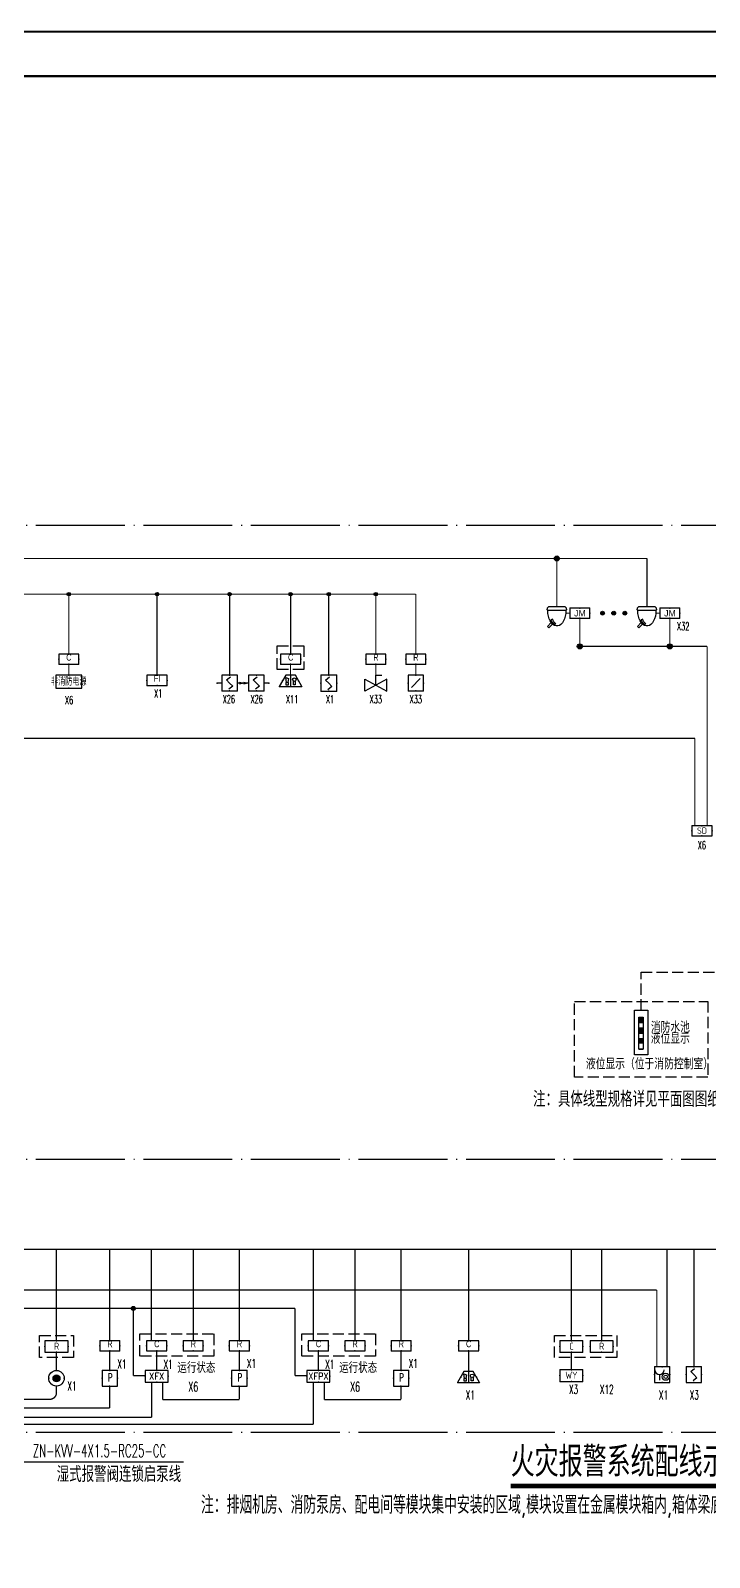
# Model space of a CAD drawing. Extents: x -1396510 to 1250330, y -1892470 to 1623980.
# Drawn here: x -515184 to -499904, y -1387120 to -1352785 of the extents above; entities that cross this region are included whole.
import ezdxf
from ezdxf.enums import TextEntityAlignment as Align

# ---------------------------------------------------------------- set-up
doc = ezdxf.new("R2010")
doc.units = 0
doc.header["$LTSCALE"] = 1000
doc.header["$MEASUREMENT"] = 0
for name, pattern in [('99', [0]), ('DASH', [0.35, 0.25, -0.1]), ('DOTE', [2.42, 2, -0.2, 0.02, -0.2])]:
    doc.linetypes.add(name, pattern=pattern)
doc.layers.get('Defpoints').update_dxf_attribs({"color": 210})
for name, color, linetype in [('-DS 电气', 130, 'Continuous'), ('0-cxFrame', 155, 'Continuous'), ('DIM-照明', 3, 'Continuous'), ('EQUIP-消防', 3, 'Continuous'), ('SP-KDLA消防', 2, 'Continuous'), ('TEL_SYMB', 3, 'Continuous'), ('TEL_TEXT', 7, 'Continuous'), ('WIRE-手动控制线', 4, 'TG_N'), ('WIRE-消防', 5, 'DASH'), ('WIRE-照明', 1, 'Continuous'), ('电气系统图', 7, 'Continuous')]:
    doc.layers.add(name, color=color, linetype=linetype)
doc.layers.add('0-cxText', color=131, linetype='Continuous', lineweight=25)
doc.styles.add('_HZTXT', font='bzxw.shx', dxfattribs={"width": 0.8, "bigfont": 'bzhz.shx'})
doc.styles.add('_TEL_ATTDEF', font='GBENOR', dxfattribs={"width": 0.8, "height": 3, "bigfont": 'GBCBIG'})
doc.styles.add('_TEL_DIM', font='SIMPLEX', dxfattribs={"width": 0.8, "height": 3.5, "bigfont": 'HZTXT'})
doc.styles.add('cx_tuming', font='simhei.ttf')
doc.styles.add('cx_tuqian1', font='')
doc.styles.add('GPS', font='gbenor.shx', dxfattribs={"width": 0.8, "bigfont": 'gbcbig.shx'})
doc.styles.add('HZTXT5', font='aa.shx', dxfattribs={"width": 0.7, "bigfont": 'hztxt.shx'})
doc.styles.get("Standard").update_dxf_attribs({"font": 'gbenor.shx', "bigfont": 'gbcbig.shx'})
doc.styles.add('TG_LINETYPE', font='SIMPLEX', dxfattribs={"width": 0.8, "height": 3, "bigfont": 'HZTXT'})
doc.styles.add('宋体', font='')
doc.styles.add('黑体', font='simhei.ttf', dxfattribs={"height": 12})
doc.styles.get('cx_tuqian1').set_extended_font_data('SimSun')
doc.styles.get('宋体').set_extended_font_data('SimSun')
doc.linetypes.add('TG_H', pattern='A,1,-0.3,["H",TG_LINETYPE,S=0.1,R=0,X=-0.25,Y=-0.15],0', length=1.3)
doc.linetypes.add('TG_N', pattern='A,1,-0.3,["N",TG_LINETYPE,S=0.1,R=0,X=-0.25,Y=-0.15],0', length=1.3)
doc.linetypes.add('TG_TV', pattern='A,1,-0.6,["TV",TG_LINETYPE,S=0.1,R=0,X=-0.6,Y=-0.15],0', length=1.6)
doc.linetypes.add('TG_XP', pattern='A,1,-0.3,["XP",TG_LINETYPE,S=0.1,R=0,X=-0.6,Y=-0.15],0', length=1.3)

# ---------------------------------------------------------------- blocks, each defined once
blk = doc.blocks.new('$equip_U$00000015')
at = {"ltscale": 0.65}
for p, q in [((-0.6875, 0.25), (0.6875, -0.5)), ((0.6875, 0.25), (-0.6875, -0.5)), ((-0.6875, -0.5), (-0.6875, 0.25)), ((0, 0.5), (0.375, 0.5)), ((0, -0.125), (0, 0.5)), ((0.6875, -0.5), (0.6875, 0.25))]:
    blk.add_line(p, q, dxfattribs=at)
at = {"style": '_TEL_DIM', "flags": 1}
blk.add_attdef('A', text='', height=0.000025, dxfattribs=at).set_placement((0, 0), align=Align.MIDDLE_CENTER)
blk = doc.blocks.new('$equip$00002773')
for p, q in [((0.65, 0.65), (-0.65, 0.65)), ((-0.65, 0.65), (-0.65, 0)), ((-0.65, 0), (0.65, 0)), ((0.65, 0), (0.65, 0.65))]:
    blk.add_line(p, q)
at = {"const_width": 0.04}
blk.add_lwpolyline([(-0.65, 0.65), (-0.65, 0), (0.65, 0), (0.65, 0.65), (-0.65, 0.65), (-0.65, 0)], dxfattribs=at)
for p in [(-0.65, 0.325), (0, 0.65), (0, 0), (0.65, 0.325)]:
    blk.add_point(p)
at = {"color": 7}
blk.add_attdef('$TEXT$', text='', height=0.4, dxfattribs=at).set_placement((0.006, 0.343), align=Align.MIDDLE_CENTER)
at = {"color": 7, "flags": 1}
for tag, p in [('A', (0, 0)), ('B', (0.905, 0.246))]:
    blk.add_attdef(tag, text='', height=0.4, dxfattribs=at).set_placement(p, align=Align.MIDDLE_CENTER)
blk = doc.blocks.new('$equip$00002760')
for p, q in [((0.5, 0.5), (-0.5, 0.5)), ((-0.5, 0.5), (-0.5, -0.5)), ((-0.283, -0.283), (0.283, 0.283)), ((0.5, -0.5), (0.5, 0.5)), ((-0.5, -0.5), (0.5, -0.5))]:
    blk.add_line(p, q)
at = {"const_width": 0.0571}
blk.add_lwpolyline([(-0.5, 0.5), (0.5, 0.5), (0.5, -0.5), (-0.5, -0.5), (-0.5, 0.5), (0.5, 0.5)], dxfattribs=at)
for p in [(-0.5, 0), (0, 0.5), (0.5, 0), (0, -0.5)]:
    blk.add_point(p)
blk.add_solid([(0.283, 0.283), (0.075, 0.124), (0.124, 0.075)])
at = {"color": 7, "flags": 1}
for tag, height, p in [('A', 0.00002, (0, 0)), ('B', 0.4, (0.755, -0.254))]:
    blk.add_attdef(tag, text='', height=height, dxfattribs=at).set_placement(p, align=Align.MIDDLE_CENTER)
blk = doc.blocks.new('$equip$00002779')
for p, q in [((0.65, 0.65), (-0.65, 0.65)), ((-0.65, 0.65), (-0.65, 0)), ((-0.65, 0), (0.65, 0)), ((0.65, 0), (0.65, 0.65))]:
    blk.add_line(p, q)
at = {"const_width": 0.0571}
blk.add_lwpolyline([(-0.65, 0.65), (-0.65, 0), (0.65, 0), (0.65, 0.65), (-0.65, 0.65), (-0.65, 0)], dxfattribs=at)
for p in [(-0.65, 0.325), (0, 0.65), (0, 0), (0.65, 0.325)]:
    blk.add_point(p)
at = {"color": 7}
blk.add_attdef('$TEXT$', text='', height=0.4, dxfattribs=at).set_placement((0.006, 0.343), align=Align.MIDDLE_CENTER)
at = {"color": 7, "flags": 1}
for tag, p in [('A', (0, 0)), ('B', (0.905, 0.246))]:
    blk.add_attdef(tag, text='', height=0.4, dxfattribs=at).set_placement(p, align=Align.MIDDLE_CENTER)
blk = doc.blocks.new('A$C2D115A94')
at = {"layer": '电气系统图'}
h = blk.add_hatch(color=2, dxfattribs=at)
edge = h.paths.add_edge_path()
edge.add_arc((45, 45), 45, 0, 360)
at = {"layer": '电气系统图', "color": 2}
for p, q in [((0, 45), (90, 45)), ((45, 90), (45, 0))]:
    blk.add_line(p, q, dxfattribs=at)
blk.add_circle((45, 45), 45, dxfattribs=at)
blk = doc.blocks.new('$equip$00002649')
for p, q in [((-0.5, 0.5), (-0.5, -0.5)), ((0.5, 0.5), (-0.5, 0.5)), ((-0.2, 0.2), (0.05, 0.4)), ((0, 0), (-0.2, 0.2)), ((0, 0), (0.2, -0.2)), ((0.5, -0.5), (0.5, 0.5)), ((-0.5, -0.5), (0.5, -0.5)), ((0.2, -0.2), (-0.05, -0.4))]:
    blk.add_line(p, q)
at = {"const_width": 0.0571}
blk.add_lwpolyline([(-0.5, 0.5), (0.5, 0.5), (0.5, -0.5), (-0.5, -0.5), (-0.5, 0.5), (0.5, 0.5)], dxfattribs=at)
for p in [(-0.5, 0), (0, 0.5), (0.5, 0), (0, -0.5)]:
    blk.add_point(p)
at = {"color": 7, "flags": 1}
for tag, height, p in [('A', 0.00002, (0, 0)), ('B', 0.4, (0.762, -0.208))]:
    blk.add_attdef(tag, text='', height=height, dxfattribs=at).set_placement(p, align=Align.MIDDLE_CENTER)
blk = doc.blocks.new('$equip$00002679')
for p, q in [((-0.3, 0.699), (-0.703, 0)), ((-0.703, 0), (0.703, 0)), ((-0.264, 0.249), (-0.304, 0.569)), ((-0.304, 0.569), (-0.128, 0.489)), ((-0.304, 0.249), (-0.304, 0.113)), ((-0.128, 0.249), (-0.304, 0.249)), ((-0.304, 0.113), (-0.128, 0.113)), ((0.3, 0.699), (-0.3, 0.699)), ((0.3, 0.699), (-0.3, 0.699)), ((-0.128, 0.489), (-0.168, 0.249)), ((-0.128, 0.113), (-0.128, 0.249)), ((0, 0.699), (0, 0)), ((0.174, 0.11), (0.174, 0.338)), ((0.294, 0.11), (0.174, 0.11)), ((0.294, 0.338), (0.294, 0.11)), ((0.703, 0), (0.3, 0.699))]:
    blk.add_line(p, q)
at = {"const_width": 0.0571}
for points in [[(-0.299, 0.699), (0.301, 0.699), (0.703, 0), (-0.702, 0), (-0.299, 0.699), (0.301, 0.699)], [(-0.3, 0.699), (0.3, 0.699), (0.703, 0), (-0.703, 0), (-0.3, 0.699), (0.3, 0.699)]]:
    blk.add_lwpolyline(points, dxfattribs=at)
blk.add_circle((0.234, 0.43), 0.111)
for p in [(-0.501, 0.349), (0, 0.699), (0, 0), (0.502, 0.349)]:
    blk.add_point(p)
at = {"color": 7, "flags": 1}
for tag, height, p in [('A', 0.00002, (0, 0)), ('B', 0.4, (0.961, 0.299))]:
    blk.add_attdef(tag, text='', height=height, dxfattribs=at).set_placement(p, align=Align.MIDDLE_CENTER)
blk = doc.blocks.new('$equip$00002778')
for p, q in [((0.65, 0.65), (-0.65, 0.65)), ((-0.65, 0.65), (-0.65, 0)), ((-0.65, 0), (0.65, 0)), ((0.65, 0), (0.65, 0.65))]:
    blk.add_line(p, q)
at = {"const_width": 0.0571}
blk.add_lwpolyline([(-0.65, 0.65), (-0.65, 0), (0.65, 0), (0.65, 0.65), (-0.65, 0.65), (-0.65, 0)], dxfattribs=at)
for p in [(-0.65, 0.325), (0, 0.65), (0, 0), (0.65, 0.325)]:
    blk.add_point(p)
at = {"color": 7}
blk.add_attdef('$TEXT$', text='', height=0.4, dxfattribs=at).set_placement((0.006, 0.343), align=Align.MIDDLE_CENTER)
at = {"color": 7, "flags": 1}
for tag, p in [('A', (0, 0)), ('B', (0.905, 0.246))]:
    blk.add_attdef(tag, text='', height=0.4, dxfattribs=at).set_placement(p, align=Align.MIDDLE_CENTER)
blk = doc.blocks.new('$equip$00002786')
for p, q in [((0.65, 0.65), (-0.65, 0.65)), ((-0.65, 0.65), (-0.65, 0)), ((-0.65, 0), (0.65, 0)), ((0.65, 0), (0.65, 0.65))]:
    blk.add_line(p, q)
at = {"const_width": 0.05}
blk.add_lwpolyline([(-0.65, 0.65), (0.65, 0.65), (0.65, 0), (-0.65, 0), (-0.65, 0.65), (0.65, 0.65)], dxfattribs=at)
for p in [(-0.65, 0.325), (0, 0.65), (0, 0), (0.65, 0.325)]:
    blk.add_point(p)
at = {"color": 7}
blk.add_attdef('$TEXT$', text='', height=0.3, dxfattribs=at).set_placement((0.006, 0.343), align=Align.MIDDLE_CENTER)
at = {"color": 7, "flags": 1}
for tag, height, p in [('A', 0.00002, (0, 0)), ('B', 0.4, (0.905, 0.246))]:
    blk.add_attdef(tag, text='', height=height, dxfattribs=at).set_placement(p, align=Align.MIDDLE_CENTER)
blk = doc.blocks.new('A$C7E452847')
at = {"layer": 'SP-KDLA消防', "color": 0}
for p, q in [((-257, 0), (-300, -46)), ((-257, 0), (257, 0)), ((-300, -71), (-300, -46)), ((-300, -71), (-300, -95)), ((-280, -116), (-300, -95)), ((-280, -116), (280, -116)), ((-280, -116), (-276, -203)), ((-276, -203), (-261, -288)), ((-261, -288), (-238, -366)), ((-238, -366), (-207, -436)), ((-207, -436), (-169, -495)), ((67, -493), (90, -463)), ((90, -463), (111, -425)), ((111, -425), (128, -381)), ((128, -381), (182, -396)), ((130, -491), (158, -448)), ((158, -448), (182, -396)), ((169, -495), (207, -436)), ((207, -436), (238, -366)), ((238, -366), (261, -288)), ((257, 0), (300, -46)), ((261, -288), (276, -203)), ((276, -203), (280, -116)), ((280, -116), (300, -95)), ((300, -46), (300, -71)), ((300, -95), (300, -71)), ((-169, -495), (-125, -541)), ((-125, -541), (-77, -573)), ((-77, -573), (-26, -589)), ((-26, -589), (26, -589)), ((26, -589), (77, -573)), ((41, -515), (67, -493)), ((41, -515), (60, -550)), ((60, -550), (96, -526)), ((77, -573), (125, -541)), ((96, -526), (130, -491)), ((125, -541), (169, -495)), ((250, -646), (136, -532)), ((176, -486), (293, -603)), ((293, -603), (250, -646))]:
    blk.add_line(p, q, dxfattribs=at)
blk = doc.blocks.new('$equip$00002762')
for p, q in [((-0.5, 0), (-0.809, 0)), ((-0.5, 0.5), (-0.5, -0.5)), ((0.5, 0.5), (-0.5, 0.5)), ((-0.2, 0.2), (0.05, 0.4)), ((0, 0), (-0.2, 0.2)), ((0, 0), (0.2, -0.2)), ((0.5, -0.5), (0.5, 0.5)), ((0.809, 0), (0.5, 0)), ((-0.5, -0.5), (0.5, -0.5)), ((0.2, -0.2), (-0.05, -0.4))]:
    blk.add_line(p, q)
at = {"color": 0, "linetype": 'Continuous'}
for p, q in [((0.809, 0), (0.638, 0.041)), ((0.638, -0.039), (0.809, 0))]:
    blk.add_line(p, q, dxfattribs=at)
at = {"const_width": 0.0571}
for points in [[(-0.809, 0), (-0.5, 0)], [(-0.5, 0.5), (0.5, 0.5), (0.5, -0.5), (-0.5, -0.5), (-0.5, 0.5), (0.5, 0.5)], [(0.5, 0), (0.654, 0)]]:
    blk.add_lwpolyline(points, dxfattribs=at)
for p in [(-0.809, 0), (0, 0.5), (0.809, 0), (0, -0.5)]:
    blk.add_point(p)
blk.add_solid([(0.809, 0), (0.638, 0.041), (0.638, -0.039)])
at = {"color": 7, "flags": 1}
for tag, height, p in [('A', 0.00002, (0, 0)), ('B', 0.4, (0.755, -0.254))]:
    blk.add_attdef(tag, text='', height=height, dxfattribs=at).set_placement(p, align=Align.MIDDLE_CENTER)
blk = doc.blocks.new('$equip$00002763')
for p, q in [((-0.5, 0), (-0.907, 0)), ((-0.802, 0.041), (-0.802, -0.039)), ((-0.802, -0.039), (-0.632, 0)), ((-0.5, 0.5), (-0.5, -0.5)), ((0.5, 0.5), (-0.5, 0.5)), ((-0.2, 0.2), (0.05, 0.4)), ((0, 0), (-0.2, 0.2)), ((0, 0), (0.2, -0.2)), ((0.5, -0.5), (0.5, 0.5)), ((0.809, 0), (0.5, 0)), ((-0.5, -0.5), (0.5, -0.5)), ((0.2, -0.2), (-0.05, -0.4))]:
    blk.add_line(p, q)
at = {"color": 0, "linetype": 'Continuous'}
blk.add_line((-0.632, 0), (-0.802, 0.041), dxfattribs=at)
at = {"const_width": 0.0571}
for points in [[(-0.907, 0), (-0.5, 0)], [(-0.5, 0.5), (0.5, 0.5), (0.5, -0.5), (-0.5, -0.5), (-0.5, 0.5), (0.5, 0.5)], [(0.5, 0), (0.809, 0)]]:
    blk.add_lwpolyline(points, dxfattribs=at)
for p in [(-0.907, 0), (0, 0.5), (0.809, 0), (0, -0.5)]:
    blk.add_point(p)
blk.add_solid([(-0.632, 0), (-0.802, 0.041), (-0.802, -0.039)])
at = {"color": 7, "flags": 1}
for tag, height, p in [('A', 0.00002, (0, 0)), ('B', 0.4, (0.755, -0.345))]:
    blk.add_attdef(tag, text='', height=height, dxfattribs=at).set_placement(p, align=Align.MIDDLE_CENTER)
blk = doc.blocks.new('$equip$00001927')
for p, q in [((0.65, 0.65), (-0.65, 0.65)), ((-0.65, 0.65), (-0.65, 0)), ((-0.65, 0), (0.65, 0)), ((0.65, 0), (0.65, 0.65))]:
    blk.add_line(p, q)
for p in [(-0.65, 0.325), (0, 0.65), (0, 0), (0.65, 0.325)]:
    blk.add_point(p)
at = {"color": 7, "style": '_TEL_DIM'}
blk.add_attdef('$TEXT$', text='', height=0.34, dxfattribs=at).set_placement((0.006, 0.343), align=Align.MIDDLE_CENTER)
at = {"color": 7, "style": '_TEL_DIM', "flags": 1}
blk.add_attdef('A', text='', height=0.00002, dxfattribs=at).set_placement((0, 0), align=Align.MIDDLE_CENTER)
blk = doc.blocks.new('$equip$00002755')
for p, q in [((0.5, 0.5), (-0.5, 0.5)), ((-0.5, 0.5), (-0.5, -0.5)), ((0.5, -0.5), (0.5, 0.5)), ((-0.5, -0.5), (0.5, -0.5))]:
    blk.add_line(p, q)
at = {"const_width": 0.0571}
blk.add_lwpolyline([(-0.5, 0.5), (0.5, 0.5), (0.5, -0.5), (-0.5, -0.5), (-0.5, 0.5), (0.5, 0.5)], dxfattribs=at)
for p in [(-0.5, 0), (0, 0.5), (0.5, 0), (-0.027, -0.5)]:
    blk.add_point(p)
at = {"color": 7}
blk.add_attdef('$TEXT$', text='', height=0.4, dxfattribs=at).set_placement((0.026, -0.008), align=Align.MIDDLE_CENTER)
at = {"color": 7, "flags": 1}
for tag, height, p in [('A', 0.00002, (0, 0)), ('B', 0.4, (0.755, -0.254))]:
    blk.add_attdef(tag, text='', height=height, dxfattribs=at).set_placement(p, align=Align.MIDDLE_CENTER)
blk = doc.blocks.new('$equip$00002655')
for p, q in [((-0.5, 1), (-0.5, 0)), ((0.5, 1), (-0.5, 1)), ((0.5, 0), (0.5, 1)), ((-0.5, 0), (0.5, 0)), ((-0.169, 0.5), (-0.169, 0.15))]:
    blk.add_line(p, q)
at = {"const_width": 0.0571}
blk.add_lwpolyline([(-0.5, 1), (0.5, 1), (0.5, 0), (-0.5, 0), (-0.5, 1), (0.5, 1)], dxfattribs=at)
for radius in [0.226, 0.113]:
    blk.add_circle((0.227, 0.36), radius)
blk.add_arc((-0.169, 0.8), 0.3, 180, 0)
for p in [(0, 1), (-0.5, 0.5), (0, 0), (0.5, 0.5)]:
    blk.add_point(p)
at = {"color": 7, "flags": 1}
for tag, height, p in [('A', 0.00002, (0, 0)), ('B', 0.4, (0.762, 0.292))]:
    blk.add_attdef(tag, text='', height=height, dxfattribs=at).set_placement(p, align=Align.MIDDLE_CENTER)
blk = doc.blocks.new('$equip$00002785')
at = {"color": 0}
for p, q in [((0.65, 0.65), (-0.65, 0.65)), ((-0.65, 0.65), (-0.65, 0)), ((-0.65, 0), (0.65, 0)), ((0.65, 0), (0.65, 0.65))]:
    blk.add_line(p, q, dxfattribs=at)
at = {"color": 0, "const_width": 0.04}
blk.add_lwpolyline([(-0.65, 0.65), (0.65, 0.65), (0.65, 0), (-0.65, 0), (-0.65, 0.65), (0.65, 0.65)], dxfattribs=at)
at = {"color": 0}
for p in [(-0.65, 0.325), (0, 0.65), (0, 0), (0.65, 0.325)]:
    blk.add_point(p, dxfattribs=at)
blk.add_attdef('$TEXT$', text='', height=0.3, dxfattribs=at).set_placement((0.006, 0.343), align=Align.MIDDLE_CENTER)
at = {"color": 0, "flags": 1}
for tag, height, p in [('A', 0.00002, (0, 0)), ('B', 0.4, (0.905, 0.246))]:
    blk.add_attdef(tag, text='', height=height, dxfattribs=at).set_placement(p, align=Align.MIDDLE_CENTER)
blk = doc.blocks.new('$equip$00003127')
for p, q in [((-0.65, 0.65), (-0.65, 0)), ((0.65, 0.65), (-0.65, 0.65)), ((-0.65, 0), (0.65, 0)), ((0.65, 0), (0.65, 0.65))]:
    blk.add_line(p, q)
at = {"const_width": 0.0571}
blk.add_lwpolyline([(-0.65, 0.65), (-0.65, 0), (0.65, 0), (0.65, 0.65), (-0.65, 0.65), (-0.65, 0)], dxfattribs=at)
for p in [(-0.65, 0.325), (0, 0.65), (0, 0), (0.65, 0.325)]:
    blk.add_point(p)
at = {"color": 7}
blk.add_attdef('$TEXT$', text='', height=0.4, dxfattribs=at).set_placement((0.006, 0.343), align=Align.MIDDLE_CENTER)
at = {"color": 7, "flags": 1}
for tag, p in [('A', (0, 0)), ('B', (0.905, 0.246))]:
    blk.add_attdef(tag, text='', height=0.4, dxfattribs=at).set_placement(p, align=Align.MIDDLE_CENTER)
blk = doc.blocks.new('$equip$00003103')
blk.add_hatch(color=256).paths.add_polyline_path([(-0.224, 0, 1), (0.224, 0, 1)])
at = {"const_width": 0.0571}
blk.add_lwpolyline([(0, 0.5, -1), (0, -0.5, -1), (0, 0.5, 0.021884)], format="xyb", dxfattribs=at)
for radius in [0.5, 0.224]:
    blk.add_circle((0, 0), radius)
for p in [(-0.5, 0), (0, 0.5), (0.5, 0), (0, -0.5)]:
    blk.add_point(p)
at = {"color": 7, "flags": 1}
for tag, height, p in [('A', 0.00002, (0, 0)), ('B', 0.4, (0.703, -0.203))]:
    blk.add_attdef(tag, text='', height=height, dxfattribs=at).set_placement(p, align=Align.MIDDLE_CENTER)
blk = doc.blocks.new('TK22.A1 L(Dragon)')
at = {"layer": '0-cxFrame', "color": 7, "const_width": 0.5}
blk.add_lwpolyline([(0, 0), (-841, 0), (-841, 594), (0, 594)], close=True, dxfattribs=at)
at = {"layer": '0-cxFrame', "const_width": 0.5}
blk.add_lwpolyline([(-80, 10), (-821, 10), (-821, 584), (-80, 584)], close=True, dxfattribs=at)
at = {"style": '黑体', "flags": 4}
blk.add_attdef('图幅', text='', height=3.3, dxfattribs=at).set_placement((-40, 3), align=Align.RIGHT)
at = {"layer": '0-cxText', "flags": 4}
for tag, height, style, p in [('建设单位', 3.5, 'cx_tuming', (-45, 240)), ('项目名称', 3.5, 'cx_tuming', (-45, 210)), ('子项名称', 3.5, 'cx_tuming', (-45, 180)), ('工程编号', 3.3, 'cx_tuqian1', (-35, 165)), ('图名1', 3.5, 'cx_tuming', (-45, 87)), ('图名2', 3.5, 'cx_tuming', (-45, 79)), ('图名3', 3.5, 'cx_tuming', (-45, 71)), ('出图日期', 3.3, 'cx_tuqian1', (-39, 60)), ('专业', 3.3, 'cx_tuqian1', (-55, 52)), ('图号', 3.3, 'cx_tuqian1', (-55, 44)), ('版次', 3.3, 'cx_tuqian1', (-20, 44))]:
    blk.add_attdef(tag, text='', height=height, dxfattribs=dict(at, style=style)).set_placement(p, align=Align.MIDDLE)
at = {"layer": 'Defpoints', "color": 6, "flags": 4}
for tag, height, style, p in [('tufu', 3.3, '黑体', (-12, 12)), ('dwfname', 4, 'cx_tuqian1', (-80, 3))]:
    blk.add_attdef(tag, text='', height=height, dxfattribs=dict(at, style=style)).set_placement(p, align=Align.RIGHT)

msp = doc.modelspace()

# ---------------------------------------------------------------- hatches: boundary and pattern name
at = {"layer": 'TEL_TEXT'}
h = msp.add_hatch(color=8, dxfattribs=at)
h.dxf.hatch_style = 1
h.paths.add_polyline_path([(-501493.9, -1374970.4), (-501393.9, -1374970.4), (-501393.9, -1375090.4), (-501493.9, -1375090.4)])
h = msp.add_hatch(color=8, dxfattribs=at)
h.dxf.hatch_style = 1
h.paths.add_polyline_path([(-501493.9, -1375210.4), (-501393.9, -1375210.4), (-501393.9, -1375330.4), (-501493.9, -1375330.4)])
h = msp.add_hatch(color=8, dxfattribs=at)
h.dxf.hatch_style = 1
h.paths.add_polyline_path([(-501493.9, -1375450.4), (-501393.9, -1375450.4), (-501393.9, -1375570.4), (-501493.9, -1375570.4)])
at = {"layer": 'WIRE-消防', "linetype": 'TG_XP', "ltscale": 0.75}
h = msp.add_hatch(color=4, dxfattribs=at)
h.paths.add_polyline_path([(-503339.1, -1364599.6, -0.4142136), (-503282.1, -1364656.6), (-503339.1, -1364656.6)])
h.paths.add_polyline_path([(-503282.1, -1364656.6, -1), (-503396, -1364656.6)])
h.paths.add_polyline_path([(-503339.1, -1364599.6), (-503339.1, -1364656.6), (-503396, -1364656.6, -0.4142136)])
h = msp.add_hatch(color=0, dxfattribs=at)
h.paths.add_polyline_path([(-502310.6, -1365844.8, -0.4142136), (-502267.9, -1365887.5), (-502310.6, -1365887.5)])
h.paths.add_polyline_path([(-502267.9, -1365887.5, -1), (-502353.3, -1365887.5)])
h.paths.add_polyline_path([(-502310.6, -1365844.8), (-502310.6, -1365887.5), (-502353.3, -1365887.5, -0.4142136)])
h = msp.add_hatch(color=0, dxfattribs=at)
h.paths.add_polyline_path([(-502060.6, -1365844.8, -0.4142136), (-502017.9, -1365887.5), (-502060.6, -1365887.5)])
h.paths.add_polyline_path([(-502017.9, -1365887.5, -1), (-502103.3, -1365887.5)])
h.paths.add_polyline_path([(-502060.6, -1365844.8), (-502060.6, -1365887.5), (-502103.3, -1365887.5, -0.4142136)])
h = msp.add_hatch(color=0, dxfattribs=at)
h.paths.add_polyline_path([(-501810.6, -1365844.8, -0.4142136), (-501767.9, -1365887.5), (-501810.6, -1365887.5)])
h.paths.add_polyline_path([(-501767.9, -1365887.5, -1), (-501853.3, -1365887.5)])
h.paths.add_polyline_path([(-501810.6, -1365844.8), (-501810.6, -1365887.5), (-501853.3, -1365887.5, -0.4142136)])
h = msp.add_hatch(color=4, dxfattribs=at)
h.paths.add_polyline_path([(-502822.5, -1366576, -0.4142136), (-502765.5, -1366632.9), (-502822.5, -1366632.9)])
h.paths.add_polyline_path([(-502765.5, -1366632.9, -1), (-502879.4, -1366632.9)])
h.paths.add_polyline_path([(-502822.5, -1366576), (-502822.5, -1366632.9), (-502879.4, -1366632.9, -0.4142136)])
h = msp.add_hatch(color=4, dxfattribs=at)
h.paths.add_polyline_path([(-500795.9, -1366576, -0.4142136), (-500739, -1366632.9), (-500795.9, -1366632.9)])
h.paths.add_polyline_path([(-500739, -1366632.9, -1), (-500852.9, -1366632.9)])
h.paths.add_polyline_path([(-500795.9, -1366576), (-500795.9, -1366632.9), (-500852.9, -1366632.9, -0.4142136)])

# ---------------------------------------------------------------- linework, layer by layer
at = {"layer": 'DIM-照明'}
msp.add_line((-515384.8, -1384968.5), (-511740, -1384968.5), dxfattribs=at)
at = {"layer": 'TEL_SYMB', "const_width": 105}
msp.add_lwpolyline([(-504378.8, -1385514.8), (-498439.8, -1385514.8)], dxfattribs=at)
at = {"layer": 'TEL_TEXT', "linetype": 'DASH'}
for p, q in [((-501443.9, -1374816.4, -1550805.5), (-501443.9, -1373962.3, -1550805.5)), ((-501443.9, -1373962.3, -1550968.8), (-496150.7, -1373962.3, -1550342.3))]:
    msp.add_line(p, q, dxfattribs=at)
at = {"layer": 'TEL_TEXT'}
for p, q in [((-501493.9, -1375090.4, -1550805.5), (-501393.9, -1375090.4, -1550805.5)), ((-501493.9, -1375210.4, -1550805.5), (-501393.9, -1375210.4, -1550805.5)), ((-501493.9, -1375330.4, -1550805.5), (-501393.9, -1375330.4, -1550805.5))]:
    msp.add_line(p, q, dxfattribs=at)
at = {"layer": 'TEL_TEXT', "color": 8}
for p, q in [((-501493.9, -1375450.4, -1550805.5), (-501393.9, -1375450.4, -1550805.5)), ((-501493.9, -1375690.4, -1550805.5), (-501393.9, -1375690.4, -1550805.5))]:
    msp.add_line(p, q, dxfattribs=at)
at = {"layer": 'TEL_TEXT', "linetype": 'DASH'}
for points, elevation in [([(-509632.2, -1366621.9), (-509032.2, -1366621.9), (-509032.2, -1367151.7), (-509632.2, -1367151.7)], -1550805.5), ([(-503393, -1382127.4), (-501993, -1382127.4), (-501993, -1382627.4), (-503393, -1382627.4)], -1552994.6)]:
    msp.add_lwpolyline(points, close=True, dxfattribs=dict(at, elevation=elevation))
at = {"layer": 'TEL_TEXT', "color": 1, "linetype": 'DASH', "elevation": -1550805.5}
msp.add_lwpolyline([(-502943.9, -1374616.4), (-499943.9, -1374616.4), (-499943.9, -1376316.4), (-502943.9, -1376316.4)], close=True, dxfattribs=at)
at = {"layer": 'TEL_TEXT', "elevation": -1550805.5}
for points in [[(-501593.9, -1374816.4), (-501293.9, -1374816.4), (-501293.9, -1375816.4), (-501593.9, -1375816.4)], [(-501493.9, -1374970.4), (-501393.9, -1374970.4), (-501393.9, -1375690.4), (-501493.9, -1375690.4)]]:
    msp.add_lwpolyline(points, close=True, dxfattribs=at)
at = {"layer": 'TEL_TEXT', "linetype": 'DASH'}
for points in [[(-514980, -1382127.5), (-514220, -1382127.5), (-514220, -1382627.5), (-514980, -1382627.5)], [(-512720.6, -1382095), (-511060.6, -1382095), (-511060.6, -1382595), (-512720.6, -1382595)], [(-509080.6, -1382095), (-507420.6, -1382095), (-507420.6, -1382595), (-509080.6, -1382595)]]:
    msp.add_lwpolyline(points, close=True, dxfattribs=at)
at = {"layer": 'WIRE-手动控制线', "color": 4, "linetype": 'TG_N', "ltscale": 0.75, "const_width": 30}
for points, elevation in [([(-521034.3, -1381520.5), (-509229.9, -1381520.4)], -12631.4), ([(-512869.9, -1381520.4), (-512869.9, -1383030.2)], -1391170.4), ([(-509229.9, -1381520.4), (-509229.9, -1383030.2)], -1391170.4), ([(-512869.9, -1383030.2), (-512605.3, -1383030.2)], -1391170.4), ([(-509229.9, -1383030.2), (-508965.3, -1383030.2)], -1391170.4)]:
    msp.add_lwpolyline(points, dxfattribs=dict(at, elevation=elevation))
at = {"layer": 'WIRE-消防', "color": 4, "linetype": 'TG_TV', "ltscale": 0.7, "const_width": 27, "elevation": -1550805.5}
msp.add_lwpolyline([(-523020.1, -1364656.5), (-501312.6, -1364656.6)], dxfattribs=at)
at = {"layer": 'WIRE-消防', "color": 4, "linetype": 'TG_TV', "ltscale": 0.75, "const_width": 27, "elevation": -1550805.5}
for points in [[(-503339.1, -1365732.4), (-503339.1, -1364656.6)], [(-501312.6, -1365732.4), (-501312.6, -1364656.6)]]:
    msp.add_lwpolyline(points, dxfattribs=at)
at = {"layer": 'WIRE-消防', "color": 4, "linetype": 'TG_XP', "ltscale": 0.75, "const_width": 27, "elevation": -1550805.5}
for points in [[(-502822.5, -1366632.9), (-502822.5, -1366001.4)], [(-500795.9, -1366632.9), (-500795.9, -1366001.4)]]:
    msp.add_lwpolyline(points, dxfattribs=at)
at = {"layer": 'WIRE-消防', "color": 4, "linetype": 'TG_XP', "ltscale": 0.7, "const_width": 27, "elevation": -1550805.5}
for points in [[(-502822.5, -1366632.9), (-499957.7, -1366632.9)], [(-499957.7, -1370668.3), (-499957.7, -1366632.9)], [(-521959.9, -1368701.3), (-500233.3, -1368701.3)], [(-500233.3, -1370668.3), (-500233.3, -1368701.3)]]:
    msp.add_lwpolyline(points, dxfattribs=at)
at = {"layer": 'WIRE-消防', "color": 210, "linetype": 'TG_H', "ltscale": 0.75, "const_width": 27}
for points, elevation in [([(-520671.6, -1381106.4), (-501090.2, -1381106.4)], 3095.9), ([(-501090.4, -1381106.4), (-501090.4, -1382833.2)], 900537.6)]:
    msp.add_lwpolyline(points, dxfattribs=dict(at, elevation=elevation))
at = {"layer": 'WIRE-消防', "color": 4, "linetype": 'TG_XP', "ltscale": 0.75}
for centre in [(-503339.1, -1364656.6, -1550805.5), (-502822.5, -1366632.9, -1550805.5), (-500795.9, -1366632.9, -1550805.5)]:
    msp.add_circle(centre, 56.9, dxfattribs=at)
at = {"layer": 'WIRE-消防', "color": 0, "linetype": 'TG_XP', "ltscale": 0.75}
for centre in [(-502310.6, -1365887.5, -1550805.5), (-502060.6, -1365887.5, -1550805.5), (-501810.6, -1365887.5, -1550805.5)]:
    msp.add_circle(centre, 42.7, dxfattribs=at)
at = {"layer": 'WIRE-照明', "linetype": 'Continuous'}
for points, const_width, elevation in [([(-519573.9, -1365458.4), (-506514, -1365458.4)], 27, -1550805.5), ([(-514323, -1366808.6), (-514323, -1365458.6)], 27, -1550805.5), ([(-512337.8, -1367283.1), (-512337.8, -1365453.4)], 27, -1550805.5), ([(-510702.8, -1367283.1), (-510702.8, -1365453.4)], 27, -1550805.5), ([(-509331.9, -1366808.6), (-509331.9, -1365458.6)], 27, -1550805.5), ([(-508472.9, -1367283.1), (-508472.9, -1365458.4)], 27, -1550805.5), ([(-507414, -1366808.4), (-507414, -1365458.4)], 27, -1550805.5), ([(-506514, -1366808.4), (-506514, -1365458.4)], 27, -1550805.5), ([(-503137.6, -1365887.5), (-503050.2, -1365887.5)], 27, -1550805.5), ([(-501111.1, -1365887.5), (-501023.7, -1365887.5)], 27, -1550805.5), ([(-514323, -1367283.4), (-514323, -1367036.1)], 27, -1550805.5), ([(-509332.2, -1367283.1), (-509332.2, -1367036.1)], 27, -1550805.5), ([(-507414, -1367283.1), (-507414, -1367035.9)], 27, -1550805.5), ([(-506514, -1367283.1), (-506514, -1367035.9)], 27, -1550805.5), ([(-518782.2, -1380188.3), (-499514.5, -1380188.3)], 30, 0), ([(-513399.8, -1382247.4), (-513399.8, -1380188.4)], 30, -1391170.4), ([(-512463.2, -1382247.5), (-512463.2, -1380188.5)], 30, -1391170.4), ([(-510483.2, -1382247.4), (-510483.2, -1380188.4)], 30, -1391170.4), ([(-508823.2, -1382247.5), (-508823.2, -1380188.5)], 30, -1391170.4), ([(-506843.2, -1382247.4), (-506843.2, -1380188.4)], 30, -1391170.4), ([(-505326.3, -1382247.4), (-505326.3, -1380188.6)], 30, 11669212), ([(-503013, -1382247.4), (-503013, -1380188.3)], 30, -1550805.5), ([(-502333, -1382247.5), (-502333, -1380188.3)], 30, -1548616.5), ([(-500858.5, -1382833.2), (-500858.5, -1380188.6)], 30, 1108850.6), ([(-500256.1, -1382833.2), (-500256.1, -1380188.7)], 30, 1108850.6), ([(-513399.8, -1382474.9), (-513399.9, -1382914.9)], 30, -1393359.4), ([(-512345.3, -1382475), (-512345.3, -1382915)], 30, -1393359.4), ([(-510483.2, -1382474.9), (-510483.2, -1382914.9)], 30, -1393359.4), ([(-508705.3, -1382475), (-508705.3, -1382915)], 30, -1393359.4), ([(-506843.2, -1382474.9), (-506843.2, -1382914.9)], 30, -1393359.4), ([(-505326.3, -1382474.9), (-505326.3, -1382942)], 30, 10275852.6), ([(-503013, -1382507.4), (-503013, -1382900.2)], 30, -1552994.6), ([(-514600, -1383413.8), (-514600, -1383265)], 30, 2189), ([(-513399.9, -1383264.9), (-513399.9, -1383761.5)], 30, -1395548.5), ([(-512459.8, -1383175), (-512459.8, -1383966.1)], 30, -1391170.4), ([(-512209.3, -1383175), (-512209.3, -1383568.3)], 30, -1391170.4), ([(-510483.2, -1383264.9), (-510483.2, -1383568.2)], 30, -1395548.5), ([(-508819.8, -1383175), (-508819.8, -1384127.5)], 30, -1391170.4), ([(-508569.3, -1383175), (-508569.3, -1383568.3)], 30, -1391170.4), ([(-506843.2, -1383264.9), (-506843.2, -1383568.2)], 30, -1395548.5), ([(-516378.2, -1383563.8), (-514750, -1383563.8)], 30, 2189), ([(-512209.3, -1383568.3), (-510483.2, -1383568.3)], 30, -1388981.4), ([(-508569.3, -1383568.3), (-506843.2, -1383568.3)], 30, -1388981.4), ([(-530509.4, -1383966), (-512459.8, -1383966.1)], 30, -1391170.4), ([(-516518.2, -1383761.5), (-513399.9, -1383761.5)], 30, -1391170.4), ([(-531400.7, -1384127.4), (-508819.8, -1384127.5)], 30, -1393359.4)]:
    msp.add_lwpolyline(points, dxfattribs=dict(at, const_width=const_width, elevation=elevation))
at = {"layer": 'WIRE-照明', "linetype": 'Continuous', "const_width": 30}
for points in [[(-514600, -1382247.5), (-514600, -1380188.3)], [(-511522.8, -1382247.5), (-511522.8, -1380188.4)], [(-507882.8, -1382247.5), (-507882.8, -1380188.4)], [(-514600, -1382507.4), (-514600, -1382915)]]:
    msp.add_lwpolyline(points, dxfattribs=at)
at = {"layer": 'WIRE-照明', "linetype": 'Continuous', "const_width": 30, "elevation": 2189}
msp.add_lwpolyline([(-514600, -1383413.8, -0.4142136), (-514750, -1383563.8)], format="xyb", dxfattribs=at)
at = {"layer": '电气系统图', "color": 1, "linetype": 'DOTE'}
for p, q in [((-534423, -1363910.6, -1550805.5), (-495063, -1363910.6, -1550805.5)), ((-534423, -1378165.3, -1550805.5), (-495063, -1378165.3, -1550805.5)), ((-534423, -1384302.8, -1550805.5), (-495063, -1384302.8, -1550805.5))]:
    msp.add_line(p, q, dxfattribs=at)

# ---------------------------------------------------------------- block references
at = {"layer": '0-cxFrame', "xscale": 100, "yscale": 100, "zscale": 100}
msp.add_blockref('TK22.A1 L(Dragon)', (-471840, -1412210), dxfattribs=at)
at = {"layer": 'EQUIP-消防', "color": 2, "xscale": -0.73, "yscale": 0.73, "zscale": 0.73, "rotation": 1.121355808209046e-07}
for p in [(-503339.1, -1365743.5, -1550805.5), (-501312.6, -1365743.5, -1550805.5)]:
    msp.add_blockref('A$C7E452847', p, dxfattribs=at)
at = {"layer": 'EQUIP-消防', "ltscale": 10000}
ref = msp.add_blockref('$equip$00002786', (-502822.5, -1366001.4, -1550805.5), dxfattribs=dict(at, xscale=350.4, yscale=350.4, zscale=350.4, rotation=1.121355645147997e-07))
ref.add_attrib('$TEXT$', 'JM', dxfattribs={"layer": '0', "color": 7, "height": 146, "rotation": 0.00001, "style": 'HZTXT5'}).set_placement((-502820.3, -1365886.9, -1550805.5), align=Align.MIDDLE_CENTER)
ref = msp.add_blockref('$equip$00002786', (-500795.9, -1366001.4, -1550805.5), dxfattribs=dict(at, xscale=350.4, yscale=350.4, zscale=350.4, rotation=1.121355645147997e-07))
ref.add_attrib('$TEXT$', 'JM', dxfattribs={"layer": '0', "color": 7, "height": 146, "rotation": 0.00001, "style": 'HZTXT5'}).set_placement((-500793.8, -1365886.9, -1550805.5), align=Align.MIDDLE_CENTER)
at = {"layer": 'EQUIP-消防'}
ref = msp.add_blockref('$equip$00002773', (-514323, -1367036.1, -1550805.5), dxfattribs=dict(at, xscale=350.0000000000001, yscale=350.0000000000001, zscale=350.0000000000001, rotation=1.121355609031169e-07))
ref.add_attrib('$TEXT$', 'C', dxfattribs={"layer": '0', "color": 7, "height": 150, "rotation": 0.00001, "style": '_HZTXT', "width": 0.8}).set_placement((-514320.8, -1366998.3, -1550805.5), align=Align.BOTTOM_CENTER)
ref = msp.add_blockref('$equip$00002773', (-509331.9, -1367036.1, -1550805.5), dxfattribs=dict(at, xscale=350.0000000000001, yscale=350.0000000000001, zscale=350.0000000000001, rotation=1.121355609031169e-07))
ref.add_attrib('$TEXT$', 'C', dxfattribs={"layer": '0', "color": 7, "height": 150, "rotation": 0.00001, "style": '_HZTXT', "width": 0.8}).set_placement((-509329.7, -1366998.3, -1550805.5), align=Align.BOTTOM_CENTER)
ref = msp.add_blockref('$equip$00002773', (-507414, -1367035.9, -1550805.5), dxfattribs=dict(at, xscale=350.0000000000001, yscale=350.0000000000001, zscale=350.0000000000001, rotation=1.121355609031169e-07))
ref.add_attrib('$TEXT$', 'R', dxfattribs={"layer": '0', "color": 7, "height": 150, "rotation": 0.00001, "style": '_HZTXT', "width": 0.8}).set_placement((-507411.9, -1366998, -1550805.5), align=Align.BOTTOM_CENTER)
ref = msp.add_blockref('$equip$00002773', (-506514, -1367035.9, -1550805.5), dxfattribs=dict(at, xscale=350.0000000000001, yscale=350.0000000000001, zscale=350.0000000000001, rotation=1.121355609031169e-07))
ref.add_attrib('$TEXT$', 'R', dxfattribs={"layer": '0', "color": 7, "height": 150, "rotation": 0.00001, "style": '_HZTXT', "width": 0.8}).set_placement((-506511.9, -1366998, -1550805.5), align=Align.BOTTOM_CENTER)
ref = msp.add_blockref('$equip$00001927', (-514323, -1367575.9, -1550805.5), dxfattribs=dict(at, xscale=450, yscale=450, zscale=450, rotation=1.121355619370497e-07))
ref.add_attrib('$TEXT$', '非消防电源', dxfattribs={"layer": '0', "color": 7, "height": 168.75, "rotation": 0.00001, "style": '_TEL_DIM', "width": 0.7}).set_placement((-514323, -1367429.6, -1550805.5), align=Align.MIDDLE_CENTER)
ref = msp.add_blockref('$equip$00002779', (-512337.8, -1367510.6, -1550805.5), dxfattribs=dict(at, xscale=350.0000000000001, yscale=350.0000000000001, zscale=350.0000000000001, rotation=1.121355609031169e-07))
ref.add_attrib('$TEXT$', 'FI', dxfattribs={"layer": '0', "color": 7, "height": 150, "rotation": 0.00001, "style": '_HZTXT', "width": 0.8}).set_placement((-512335.6, -1367474.9, -1550805.5), align=Align.BOTTOM_CENTER)
for name, p, xscale, yscale, zscale, rotation in [('$equip$00002762', (-510702.8, -1367458.1, -1550805.5), 350.0000000000001, 350.0000000000001, 350.0000000000001, 1.121355609031169e-07), ('$equip$00002763', (-510101.3, -1367458.1, -1550805.5), 350.0000000000001, 350.0000000000001, 350.0000000000001, 1.121355609031169e-07), ('$equip$00002679', (-509332.1, -1367534.9, -1550805.5), 360, 360, 360, 1.121355628417408e-07), ('$equip$00002649', (-508472.9, -1367463.1, -1550805.5), 360, 360, 360, 1.121355628417408e-07), ('$equip$00002760', (-506514, -1367458.1, -1550805.5), 350.0000000000001, 350.0000000000001, 350.0000000000001, 1.121355609031169e-07)]:
    msp.add_blockref(name, p, dxfattribs=dict(at, xscale=xscale, yscale=yscale, zscale=zscale, rotation=rotation))
at = {"layer": 'EQUIP-消防', "ltscale": 3, "xscale": 360, "yscale": 360, "zscale": 360, "rotation": 1.121355628417408e-07}
msp.add_blockref('$equip_U$00000015', (-507414, -1367463.1, -1550805.5), dxfattribs=at)
at = {"layer": 'EQUIP-消防'}
ref = msp.add_blockref('$equip$00002778', (-500074.9, -1370895.8, -1550805.5), dxfattribs=dict(at, xscale=350.0000000000001, yscale=350.0000000000001, zscale=350.0000000000001, rotation=1.121355609031169e-07))
ref.add_attrib('$TEXT$', 'SD', dxfattribs={"layer": '0', "color": 7, "height": 140, "rotation": 0.00001, "style": '_TEL_ATTDEF'}).set_placement((-500072.7, -1370775.7, -1550805.5), align=Align.MIDDLE_CENTER)
ref = msp.add_blockref('$equip$00002785', (-514600, -1382507.4), dxfattribs=dict(at, xscale=400, yscale=400, zscale=400))
ref.add_attrib('$TEXT$', 'R', dxfattribs={"layer": '0', "color": 7, "height": 160, "style": '_TEL_ATTDEF'}).set_placement((-514597.5, -1382370.2), align=Align.MIDDLE_CENTER)
ref = msp.add_blockref('$equip$00002773', (-513399.8, -1382474.9, -1391170.4), dxfattribs=dict(at, xscale=350.0000000000001, yscale=350.0000000000001, zscale=350.0000000000001, rotation=1.121355609031169e-07))
ref.add_attrib('$TEXT$', 'R', dxfattribs={"layer": '0', "color": 7, "height": 150, "rotation": 0.00001, "style": '_HZTXT', "width": 0.8}).set_placement((-513397.7, -1382437.1, -1391170.4), align=Align.BOTTOM_CENTER)
ref = msp.add_blockref('$equip$00002773', (-512345.3, -1382475), dxfattribs=dict(at, xscale=350.0000000000001, yscale=350.0000000000001, zscale=350.0000000000001, rotation=1.121355609031169e-07))
ref.add_attrib('$TEXT$', 'C', dxfattribs={"layer": '0', "color": 7, "height": 150, "rotation": 0.00001, "style": '_HZTXT', "width": 0.8}).set_placement((-512343.1, -1382437.1), align=Align.BOTTOM_CENTER)
ref = msp.add_blockref('$equip$00002773', (-511522.8, -1382475), dxfattribs=dict(at, xscale=350.0000000000001, yscale=350.0000000000001, zscale=350.0000000000001, rotation=1.121355609031169e-07))
ref.add_attrib('$TEXT$', 'R', dxfattribs={"layer": '0', "color": 7, "height": 150, "rotation": 0.00001, "style": '_HZTXT', "width": 0.8}).set_placement((-511520.6, -1382437.1), align=Align.BOTTOM_CENTER)
ref = msp.add_blockref('$equip$00002773', (-510483.2, -1382474.9, -1391170.4), dxfattribs=dict(at, xscale=350.0000000000001, yscale=350.0000000000001, zscale=350.0000000000001, rotation=1.121355609031169e-07))
ref.add_attrib('$TEXT$', 'R', dxfattribs={"layer": '0', "color": 7, "height": 150, "rotation": 0.00001, "style": '_HZTXT', "width": 0.8}).set_placement((-510481, -1382437.1, -1391170.4), align=Align.BOTTOM_CENTER)
ref = msp.add_blockref('$equip$00002773', (-508705.3, -1382475), dxfattribs=dict(at, xscale=350.0000000000001, yscale=350.0000000000001, zscale=350.0000000000001, rotation=1.121355609031169e-07))
ref.add_attrib('$TEXT$', 'C', dxfattribs={"layer": '0', "color": 7, "height": 150, "rotation": 0.00001, "style": '_HZTXT', "width": 0.8}).set_placement((-508703.1, -1382437.1), align=Align.BOTTOM_CENTER)
ref = msp.add_blockref('$equip$00002773', (-507882.8, -1382475), dxfattribs=dict(at, xscale=350.0000000000001, yscale=350.0000000000001, zscale=350.0000000000001, rotation=1.121355609031169e-07))
ref.add_attrib('$TEXT$', 'R', dxfattribs={"layer": '0', "color": 7, "height": 150, "rotation": 0.00001, "style": '_HZTXT', "width": 0.8}).set_placement((-507880.6, -1382437.1), align=Align.BOTTOM_CENTER)
ref = msp.add_blockref('$equip$00002773', (-506843.2, -1382474.9, -1391170.4), dxfattribs=dict(at, xscale=350.0000000000001, yscale=350.0000000000001, zscale=350.0000000000001, rotation=1.121355609031169e-07))
ref.add_attrib('$TEXT$', 'R', dxfattribs={"layer": '0', "color": 7, "height": 150, "rotation": 0.00001, "style": '_HZTXT', "width": 0.8}).set_placement((-506841, -1382437.1, -1391170.4), align=Align.BOTTOM_CENTER)
ref = msp.add_blockref('$equip$00002773', (-505326.3, -1382474.9, 11669212), dxfattribs=dict(at, xscale=350.0000000000001, yscale=350.0000000000001, zscale=350.0000000000001, rotation=1.121355609031169e-07))
ref.add_attrib('$TEXT$', 'C', dxfattribs={"layer": '0', "color": 7, "height": 150, "rotation": 0.00001, "style": '_HZTXT', "width": 0.8}).set_placement((-505324.1, -1382437.1, 11669212), align=Align.BOTTOM_CENTER)
ref = msp.add_blockref('$equip$00002773', (-503013, -1382507.4, -1552994.6), dxfattribs=dict(at, xscale=400, yscale=400, zscale=400))
ref.add_attrib('$TEXT$', 'C', dxfattribs={"layer": '0', "color": 7, "height": 160, "style": '_TEL_ATTDEF'}).set_placement((-503010.5, -1382370.2, -1552994.6), align=Align.MIDDLE_CENTER)
ref = msp.add_blockref('$equip$00002785', (-502333, -1382507.4, -1550805.5), dxfattribs=dict(at, xscale=400, yscale=400, zscale=400))
ref.add_attrib('$TEXT$', 'R', dxfattribs={"layer": '0', "color": 7, "height": 160, "style": '_TEL_ATTDEF'}).set_placement((-502330.6, -1382370.3, -1550805.5), align=Align.MIDDLE_CENTER)
at = {"layer": 'EQUIP-消防', "xscale": 350, "yscale": 350, "zscale": 350}
for name, p in [('$equip$00003103', (-514600, -1383090)), ('$equip$00002679', (-505326.4, -1383186.5, 0)), ('$equip$00002655', (-500970, -1383183.2, 0)), ('$equip$00002649', (-500257, -1383008.2, 0))]:
    msp.add_blockref(name, p, dxfattribs=at)
at = {"layer": 'EQUIP-消防'}
ref = msp.add_blockref('$equip$00002755', (-513399.9, -1383089.9, -1393359.4), dxfattribs=dict(at, xscale=350, yscale=350, zscale=350))
ref.add_attrib('$TEXT$', 'P', dxfattribs={"layer": '0', "color": 7, "height": 200, "style": '宋体', "width": 0.85}).set_placement((-513390.8, -1383230.4, -1393359.4), align=Align.BOTTOM_CENTER)
ref = msp.add_blockref('$equip$00001927', (-512345.3, -1383175, -1391170.4), dxfattribs=dict(at, xscale=400.0000000002697, yscale=400.0000000002697, zscale=400.0000000002697, rotation=359.9996440211793))
ref.add_attrib('$TEXT$', 'XFX', dxfattribs={"layer": '0', "color": 7, "height": 150, "rotation": 359.99964, "style": '_TEL_DIM', "width": 0.9}).set_placement((-512345.3, -1383045, -1391170.4), align=Align.MIDDLE_CENTER)
ref = msp.add_blockref('$equip$00002755', (-510483.2, -1383089.9, -1393359.4), dxfattribs=dict(at, xscale=350, yscale=350, zscale=350))
ref.add_attrib('$TEXT$', 'P', dxfattribs={"layer": '0', "color": 7, "height": 200, "style": '宋体', "width": 0.85}).set_placement((-510474.2, -1383230.4, -1393359.4), align=Align.BOTTOM_CENTER)
ref = msp.add_blockref('$equip$00001927', (-508705.3, -1383175, -1391170.4), dxfattribs=dict(at, xscale=400.0000000002697, yscale=400.0000000002697, zscale=400.0000000002697, rotation=359.9996440211793))
ref.add_attrib('$TEXT$', 'XFPX', dxfattribs={"layer": '0', "color": 7, "height": 150, "rotation": 359.99964, "style": '_TEL_DIM', "width": 0.9}).set_placement((-508705.3, -1383045, -1391170.4), align=Align.MIDDLE_CENTER)
ref = msp.add_blockref('$equip$00002755', (-506843.2, -1383089.9, -1393359.4), dxfattribs=dict(at, xscale=350, yscale=350, zscale=350))
ref.add_attrib('$TEXT$', 'P', dxfattribs={"layer": '0', "color": 7, "height": 200, "style": '宋体', "width": 0.85}).set_placement((-506834.2, -1383230.4, -1393359.4), align=Align.BOTTOM_CENTER)
ref = msp.add_blockref('$equip$00003127', (-503013, -1383160.2, -1552994.6), dxfattribs=dict(at, xscale=400, yscale=400, zscale=400))
ref.add_attrib('$TEXT$', 'WY', dxfattribs={"layer": '0', "color": 7, "height": 160, "style": '_TEL_ATTDEF', "width": 0.8}).set_placement((-503010.5, -1383023, -1552994.6), align=Align.MIDDLE_CENTER)
at = {"layer": 'WIRE-照明', "color": 1, "linetype": 'Continuous', "xscale": 0.8999999999999999, "yscale": 0.8999999999999999, "zscale": 0.8999999999999999}
for p in [(-514363.5, -1365499.1, -1550805.5), (-512378.3, -1365498.9, -1550805.5), (-510743.3, -1365498.9, -1550805.5), (-509372.4, -1365499.1, -1550805.5), (-508513.4, -1365498.9, -1550805.5), (-507454.5, -1365498.9, -1550805.5)]:
    msp.add_blockref('A$C2D115A94', p, dxfattribs=at)
at = {"layer": '电气系统图', "rotation": 359.9996440164102}
msp.add_blockref('A$C2D115A94', (-512914.9, -1381565.5, -1375443.1), dxfattribs=at)

# ---------------------------------------------------------------- texts
at = {"layer": '-DS 电气', "color": 6, "linetype": '99', "style": 'GPS'}
msp.add_text('注：排烟机房、消防泵房、配电间等模块集中安装的区域,模块设置在金属模块箱内,箱体梁底挂墙安装.', height=400, dxfattribs=at).set_placement((-511347.7, -1386138.3, -1550805.5))
at = {"layer": 'DIM-照明', "color": 7, "style": '_TEL_DIM'}
for s, height, width, p in [('ZN-KVV-4X1.5-RC25-CC', 280, 0.6, (-515133, -1384863.5)), ('湿式报警阀连锁启泵线', 350, 0.8, (-514594.3, -1385423.5))]:
    msp.add_text(s, height=height, dxfattribs=dict(at, width=width)).set_placement(p)
at = {"layer": 'TEL_SYMB', "color": 7, "style": '_TEL_DIM', "width": 0.8}
msp.add_text('火灾报警系统配线示意图', height=675, dxfattribs=at).set_placement((-504378.8, -1385304.8, -1550805.5))
at = {"layer": 'TEL_TEXT', "style": '_TEL_DIM', "width": 0.8}
for s, height, p in [('消防水池', 250, (-501224.4, -1375320.3, -1550805.5)), ('液位显示', 250, (-501225.9, -1375570.3, -1550805.5)), ('液位显示（位于消防控制室）', 250, (-502685.4, -1376145.3, -1550805.5)), ('注：具体线型规格详见平面图图纸标注', 350, (-503875.4, -1376988.8, -1550805.5))]:
    msp.add_text(s, height=height, dxfattribs=at).set_placement(p)
at = {"layer": '电气系统图', "style": '_TEL_DIM', "width": 0.6}
for s, height, rotation, p in [('X32', 180, 0, (-500634.9, -1366271.4, -1550805.5)), ('X6', 180, 0, (-514408.3, -1367930.6, -1550805.5)), ('X1', 180, 0, (-512402.1, -1367780.6, -1550805.5)), ('X26', 180, 0, (-510858.9, -1367908.1, -1552775.6)), ('X26', 180, 0, (-510232.9, -1367908.1, -1552775.6)), ('X11', 180, 0, (-509438.1, -1367913.1, -1550805.5)), ('X1', 180, 0, (-508537.6, -1367913.1, -1550805.5)), ('X33', 180, 0, (-507552.9, -1367913.1, -1552775.6)), ('X33', 180, 0, (-506652.9, -1367913.1, -1552775.6)), ('X6', 180, 0, (-500168.2, -1371190.6, -1552775.6)), ('X1', 200, 359.99964, (-513230, -1382872, -608355)), ('X1', 200, 359.99964, (-512192.3, -1382876.8, -608355)), ('X1', 200, 359.99964, (-510313.3, -1382858.3, -608355)), ('X1', 200, 359.99964, (-508552.3, -1382876.8, -608355)), ('X1', 200, 359.99964, (-506673.3, -1382858.3, -608355)), ('X1', 200, 359.99964, (-514355, -1383364.4, 782815.4)), ('X3', 200, 359.99964, (-503063.9, -1383442, -767990.1)), ('X12', 200, 359.99964, (-502369.8, -1383442, -767990.1)), ('X3', 200, 359.99964, (-500348.7, -1383566.4, 1880720.8))]:
    msp.add_text(s, height=height, rotation=rotation, dxfattribs=at).set_placement(p)
at = {"layer": '电气系统图', "style": '_TEL_DIM'}
for s, height, width, p in [('运行状态', 243, 0.8, (-511879, -1382972)), ('运行状态', 243, 0.8, (-508239, -1382972)), ('X6', 216, 0.6, (-511631.1, -1383388)), ('X6', 216, 0.6, (-507991.1, -1383388)), ('X1', 200, 0.6, (-505391.2, -1383566.1, 1817238.5)), ('X1', 200, 0.6, (-501041.5, -1383566.1, 1817238.5))]:
    msp.add_text(s, height=height, dxfattribs=dict(at, width=width)).set_placement(p)

doc.saveas('drawing.dxf')
